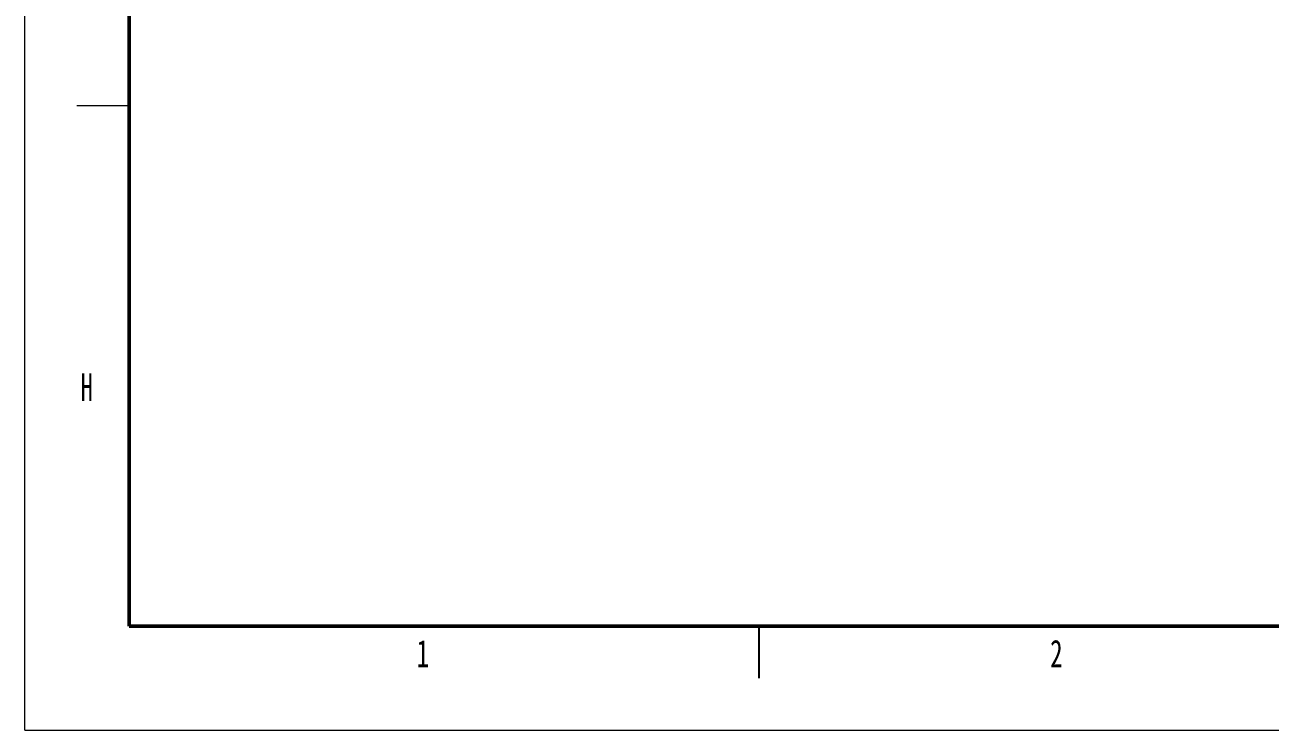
# Model space of a CAD drawing. Header units: millimetres. Extents: x 0 to 597, y 0 to 420.
# Drawn here: x 0 to 119.6, y 0 to 67.8 of the extents above; entities that cross this region are included whole.
import ezdxf

# ---------------------------------------------------------------- set-up
doc = ezdxf.new("R2010")
doc.units = ezdxf.units.MM
doc.layers.add('FORMAT', color=5, linetype='Continuous')
doc.layers.add('SLD-0', color=7, linetype='Continuous')
doc.styles.add('SLDTEXTSTYLE0', font='TXT', dxfattribs={"width": 0.663})

msp = doc.modelspace()

# ---------------------------------------------------------------- linework, layer by layer
at = {"layer": 'FORMAT', "color": 7, "linetype": 'Continuous', "lineweight": 18}
msp.add_line((10, 60), (5, 60), dxfattribs=at)
at = {"layer": 'SLD-0', "lineweight": 18}
for q in [(0, 420), (597, 0)]:
    msp.add_line((0, 0), q, dxfattribs=at)
at = {"layer": 'SLD-0', "lineweight": 50}
for q in [(10, 410), (587, 10)]:
    msp.add_line((10, 10), q, dxfattribs=at)
at = {"layer": 'SLD-0'}
msp.add_line((70.5, 10), (70.5, 5), dxfattribs=at)

# ---------------------------------------------------------------- texts
at = {"layer": 'SLD-0', "char_height": 2.65, "style": 'SLDTEXTSTYLE0'}
for s, insert, attachment_point in [('H', (5.34, 34.29), 1), ('1', (38.22, 8.69), 2), ('2', (99.07, 8.69), 2)]:
    msp.add_mtext(s, dxfattribs=dict(at, insert=insert, attachment_point=attachment_point))

doc.saveas('drawing.dxf')
